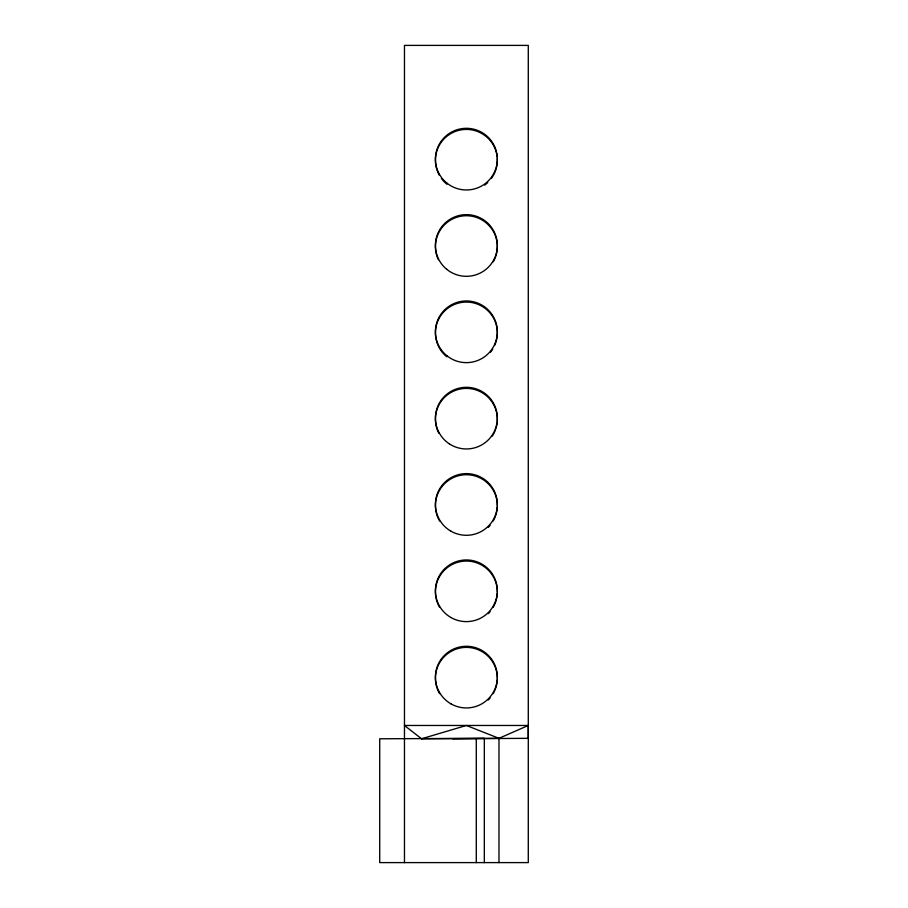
<?xml version="1.0" encoding="UTF-8"?>
<svg xmlns="http://www.w3.org/2000/svg" width="908" height="908" viewBox="0 0 908 908"><rect width="100%" height="100%" fill="white"/><g stroke="black" fill="none" stroke-linecap="round" stroke-linejoin="round"><path stroke-width="1.36" d="M528.286 725.469L498.98 738.329L421.55 738.783L404.469 725.469L528.286 725.469L528.286 738.329L452.763 738.783M421.55 738.783L466.383 725.469L498.98 738.329L498.98 862.6M404.469 862.6L404.469 45.4L528.286 45.4L528.286 862.6L379.714 862.6L379.714 738.783L484.327 738.329L484.327 862.6M476.291 738.783L476.291 862.6M497.278 158.264A30.951 30.827 -0.1 0 1 491.319 178.513M487.755 182.542A30.951 30.827 -0.1 0 1 484.656 185.13M446.974 184.267A30.951 30.827 -0.1 0 1 441.39 178.445M439.222 175.04A30.951 30.827 -0.1 0 1 457.121 130.831A30.951 30.827 -0.1 0 1 497.153 156.925M438.405 259.767A30.951 30.827 -0.1 0 1 467.552 215.763A30.951 30.827 -0.1 0 1 493.282 261.822M446.849 356.821A30.951 30.827 -0.1 0 1 440.766 315.598A30.951 30.827 -0.1 0 1 481.456 305.973A30.951 30.827 -0.1 0 1 494.633 345.505M492.738 349.069A30.951 30.827 -0.1 0 1 490.388 352.361M497.187 422.265A30.951 30.827 -0.1 0 1 495.791 428.848M495.348 430.108A30.951 30.827 -0.1 0 1 492.295 436.101M438.757 433.15A30.951 30.827 -0.1 0 1 460.038 389.055A30.951 30.827 -0.1 0 1 497.289 420.937M497.312 506.891A30.951 30.827 -0.1 0 1 493.192 520.976M490.093 525.38A30.951 30.827 -0.1 0 1 488.266 527.366M439.574 520.976A30.951 30.827 -0.1 0 1 458.37 475.781A30.951 30.827 -0.1 0 1 497.334 505.563M497.312 593.23A30.951 30.827 -0.1 0 1 493.192 607.304M490.093 611.708A30.951 30.827 -0.1 0 1 488.266 613.695M439.574 607.304A30.951 30.827 -0.1 0 1 458.37 562.109A30.951 30.827 -0.1 0 1 497.334 591.891M497.312 679.559A30.951 30.827 -0.1 0 1 493.192 693.633M490.093 698.048A30.951 30.827 -0.1 0 1 488.266 700.023M439.574 693.633A30.951 30.827 -0.1 0 1 458.37 648.437A30.951 30.827 -0.1 0 1 497.334 678.219M450.901 703.813A30.951 30.827 -0.1 0 0 497.334 677.118A30.951 30.827 -0.1 0 0 450.901 650.412A30.951 30.827 -0.1 0 0 450.901 703.813M450.901 617.485A30.951 30.827 -0.1 0 0 497.334 590.79A30.951 30.827 -0.1 0 0 450.901 564.084A30.951 30.827 -0.1 0 0 450.901 617.485M449.449 443.933A30.951 30.827 -0.1 0 0 497.289 419.837A30.951 30.827 -0.1 0 0 452.411 390.622A30.951 30.827 -0.1 0 0 449.449 443.933M446.849 355.72A30.951 30.827 -0.1 0 0 496.948 336.698A30.951 30.827 -0.1 0 0 455.362 302.988A30.951 30.827 -0.1 0 0 446.849 355.72M446.623 269.211A30.951 30.827 -0.1 0 0 496.903 250.642A30.951 30.827 -0.1 0 0 455.623 216.558A30.951 30.827 -0.1 0 0 446.623 269.211M446.974 183.166A30.951 30.827 -0.1 0 0 496.971 163.871A30.951 30.827 -0.1 0 0 455.203 130.389A30.951 30.827 -0.1 0 0 446.974 183.166M450.901 531.157A30.951 30.827 -0.1 0 0 497.334 504.462A30.951 30.827 -0.1 0 0 450.901 477.756A30.951 30.827 -0.1 0 0 450.901 531.157"/></g></svg>
